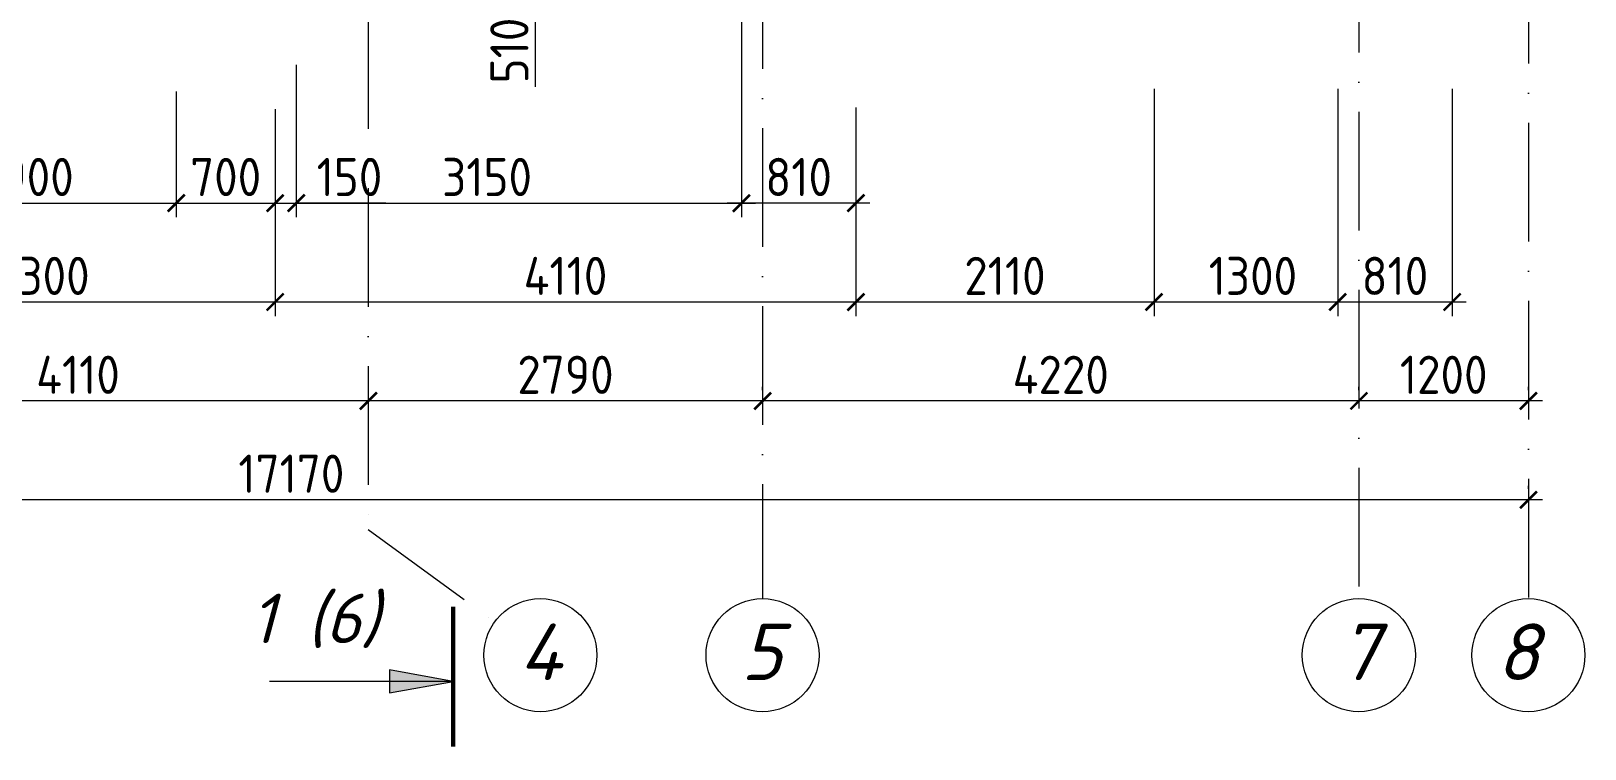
# Model space of a CAD drawing. Header units: millimetres. Extents: x 854812 to 1164625, y 589925 to 823301.
# Drawn here: x 967016 to 978013, y 684276 to 689357 of the extents above; entities that cross this region are included whole.
import ezdxf
from ezdxf.enums import TextEntityAlignment as Align

# ---------------------------------------------------------------- set-up
doc = ezdxf.new("R2010")
doc.units = ezdxf.units.MM
doc.linetypes.add('ACAD_ISO10W100', pattern=[18, 12, -3, 0, -3])
doc.linetypes.add('JIS_08_15', pattern=[17.25, 15, -0.75, 0.75, -0.75])
doc.layers.get('Defpoints').update_dxf_attribs({"color": 40})
for name, color, linetype, lineweight in [('оси', 50, 'JIS_08_15', 9), ('размеры', 215, 'Continuous', 13), ('текст', 7, 'Continuous', 13)]:
    doc.layers.add(name, color=color, linetype=linetype, lineweight=lineweight)
doc.styles.add('GOST 2.304', font='isocpeur.ttf', dxfattribs={"width": 0.9})
doc.styles.add('Isocpeur', font='isocpeui.ttf')
doc.dimstyles.new('1', dxfattribs={"dimscale": 100, "dimtxt": 2.7, "dimasz": 1.2, "dimexe": 1, "dimexo": 1, "dimgap": 0.5, "dimtad": 1, "dimdec": 0, "dimzin": 0, "dimdsep": 46, "dimtxsty": 'GOST 2.304', "dimblk": 'ARCHTICK', "dimcen": 0.09, "dimdle": 1, "dimclrd": 256, "dimclre": 256, "dimclrt": 7, "dimadec": 0, "dimazin": 0, "dimtfac": 1, "dimtdec": 0, "dimtmove": 1, "dimatfit": 3, "dimldrblk": 'ARCHTICK', "dimfxl": 100, "dimtolj": 1, "dimtzin": 0, "dimlwd": 5, "dimlwe": 5, "dimarcsym": 1})

# ---------------------------------------------------------------- blocks, each defined once
blk = doc.blocks.new('_ArchTick')
at = {"color": 0, "linetype": 'ByBlock', "const_width": 0.15}
blk.add_lwpolyline([(-0.5, -0.5), (0.5, 0.5)], dxfattribs=at)
blk = doc.blocks.new('*D129')
at = {"layer": 'Defpoints', "color": 0, "ltscale": 0.1}
for p in [(974963, 689049), (976263, 687894), (974963, 687439)]:
    blk.add_point(p, dxfattribs=at)
at = {"layer": 'размеры', "lineweight": 5, "ltscale": 0.1}
for p, q in [((974963, 688949), (974963, 687339)), ((976263, 687794), (976263, 687339)), ((976363, 687439), (974863, 687439))]:
    blk.add_line(p, q, dxfattribs=at)
at = {"layer": 'размеры', "lineweight": 5, "ltscale": 0.1, "xscale": 120, "yscale": 120, "zscale": 120, "rotation": 180}
blk.add_blockref('_ArchTick', (974963, 687439), dxfattribs=at)
at = {"layer": 'размеры', "lineweight": 5, "ltscale": 0.1, "xscale": 120, "yscale": 120, "zscale": 120}
blk.add_blockref('_ArchTick', (976263, 687439), dxfattribs=at)
at = {"layer": 'размеры', "color": 7, "ltscale": 0.1, "insert": (975663, 687624), "char_height": 270, "attachment_point": 5, "style": 'GOST 2.304'}
blk.add_mtext('\\A1;1300', dxfattribs=at)
blk = doc.blocks.new('*D130')
at = {"layer": 'Defpoints', "color": 0, "ltscale": 0.1}
for p in [(972853, 688215), (974963, 687894), (972853, 687439)]:
    blk.add_point(p, dxfattribs=at)
at = {"layer": 'размеры', "lineweight": 5, "ltscale": 0.1}
for p, q in [((972853, 688115), (972853, 687339)), ((974963, 687794), (974963, 687339)), ((975063, 687439), (972753, 687439))]:
    blk.add_line(p, q, dxfattribs=at)
at = {"layer": 'размеры', "lineweight": 5, "ltscale": 0.1, "xscale": 120, "yscale": 120, "zscale": 120, "rotation": 180}
blk.add_blockref('_ArchTick', (972853, 687439), dxfattribs=at)
at = {"layer": 'размеры', "lineweight": 5, "ltscale": 0.1, "xscale": 120, "yscale": 120, "zscale": 120}
blk.add_blockref('_ArchTick', (974963, 687439), dxfattribs=at)
at = {"layer": 'размеры', "color": 7, "ltscale": 0.1, "insert": (973908, 687624), "char_height": 270, "attachment_point": 5, "style": 'GOST 2.304'}
blk.add_mtext('\\A1;2110', dxfattribs=at)
blk = doc.blocks.new('*D131')
at = {"layer": 'Defpoints', "color": 0, "ltscale": 0.1}
for p in [(976263, 689049), (977073, 689049), (976263, 687439)]:
    blk.add_point(p, dxfattribs=at)
at = {"layer": 'размеры', "lineweight": 5, "ltscale": 0.1}
for p, q in [((976263, 688949), (976263, 687339)), ((977073, 688949), (977073, 687339)), ((977173, 687439), (976163, 687439))]:
    blk.add_line(p, q, dxfattribs=at)
at = {"layer": 'размеры', "lineweight": 5, "ltscale": 0.1, "xscale": 120, "yscale": 120, "zscale": 120, "rotation": 180}
blk.add_blockref('_ArchTick', (976263, 687439), dxfattribs=at)
at = {"layer": 'размеры', "lineweight": 5, "ltscale": 0.1, "xscale": 120, "yscale": 120, "zscale": 120}
blk.add_blockref('_ArchTick', (977073, 687439), dxfattribs=at)
at = {"layer": 'размеры', "color": 7, "ltscale": 0.1, "insert": (976668, 687624), "char_height": 270, "attachment_point": 5, "style": 'GOST 2.304'}
blk.add_mtext('\\A1;810', dxfattribs=at)
blk = doc.blocks.new('*D142')
at = {"layer": 'Defpoints', "color": 0, "lineweight": 50, "ltscale": 0.1}
for p in [(968743, 688905), (972853, 687727), (968743, 687439)]:
    blk.add_point(p, dxfattribs=at)
at = {"layer": 'размеры', "lineweight": 5, "ltscale": 0.1}
for p, q in [((968743, 688805), (968743, 687339)), ((972853, 687627), (972853, 687339)), ((972953, 687439), (968643, 687439))]:
    blk.add_line(p, q, dxfattribs=at)
at = {"layer": 'размеры', "lineweight": 5, "ltscale": 0.1, "xscale": 120, "yscale": 120, "zscale": 120, "rotation": 180}
blk.add_blockref('_ArchTick', (968743, 687439), dxfattribs=at)
at = {"layer": 'размеры', "lineweight": 5, "ltscale": 0.1, "xscale": 120, "yscale": 120, "zscale": 120}
blk.add_blockref('_ArchTick', (972853, 687439), dxfattribs=at)
at = {"layer": 'размеры', "color": 7, "ltscale": 0.1, "insert": (970798, 687624), "char_height": 270, "attachment_point": 5, "style": 'GOST 2.304'}
blk.add_mtext('\\A1;4110', dxfattribs=at)
blk = doc.blocks.new('*D143')
at = {"layer": 'Defpoints', "color": 0, "lineweight": 50, "ltscale": 0.1}
for p in [(972123, 690105), (970586, 689595), (971274, 689595)]:
    blk.add_point(p, dxfattribs=at)
at = {"layer": 'размеры', "lineweight": 5, "ltscale": 0.1}
for p, q in [((970586, 690205), (970586, 689495)), ((972023, 690105), (970486, 690105)), ((971174, 689595), (970486, 689595)), ((970586, 688962), (970586, 689595))]:
    blk.add_line(p, q, dxfattribs=at)
at = {"layer": 'размеры', "lineweight": 5, "ltscale": 0.1, "xscale": 120, "yscale": 120, "zscale": 120}
for p, rotation in [((970586, 690105), 90), ((970586, 689595), 270)]:
    blk.add_blockref('_ArchTick', p, dxfattribs=dict(at, rotation=rotation))
at = {"layer": 'размеры', "color": 7, "ltscale": 0.1, "insert": (970401, 689219), "char_height": 270, "attachment_point": 5, "rotation": 90, "style": 'GOST 2.304'}
blk.add_mtext('\\A1;510', dxfattribs=at)
blk = doc.blocks.new('*D145')
at = {"layer": 'Defpoints', "color": 0, "lineweight": 50, "ltscale": 0.1}
for p in [(972043, 688915), (972853, 688915), (972043, 688139)]:
    blk.add_point(p, dxfattribs=at)
at = {"layer": 'размеры', "lineweight": 5, "ltscale": 0.1}
for p, q in [((972043, 688815), (972043, 688039)), ((972853, 688815), (972853, 688039)), ((972953, 688139), (971943, 688139))]:
    blk.add_line(p, q, dxfattribs=at)
at = {"layer": 'размеры', "lineweight": 5, "ltscale": 0.1, "xscale": 120, "yscale": 120, "zscale": 120, "rotation": 180}
blk.add_blockref('_ArchTick', (972043, 688139), dxfattribs=at)
at = {"layer": 'размеры', "lineweight": 5, "ltscale": 0.1, "xscale": 120, "yscale": 120, "zscale": 120}
blk.add_blockref('_ArchTick', (972853, 688139), dxfattribs=at)
at = {"layer": 'размеры', "color": 7, "ltscale": 0.1, "insert": (972448, 688324), "char_height": 270, "attachment_point": 5, "style": 'GOST 2.304'}
blk.add_mtext('\\A1;810', dxfattribs=at)
blk = doc.blocks.new('*D151')
at = {"layer": 'Defpoints', "color": 0, "ltscale": 0.1}
for p in [(965443, 689610), (968743, 688320), (965443, 687439)]:
    blk.add_point(p, dxfattribs=at)
at = {"layer": 'размеры', "lineweight": 5, "ltscale": 0.1}
for p, q in [((965443, 689510), (965443, 687339)), ((968743, 688220), (968743, 687339)), ((968843, 687439), (965343, 687439))]:
    blk.add_line(p, q, dxfattribs=at)
at = {"layer": 'размеры', "lineweight": 5, "ltscale": 0.1, "xscale": 120, "yscale": 120, "zscale": 120, "rotation": 180}
blk.add_blockref('_ArchTick', (965443, 687439), dxfattribs=at)
at = {"layer": 'размеры', "lineweight": 5, "ltscale": 0.1, "xscale": 120, "yscale": 120, "zscale": 120}
blk.add_blockref('_ArchTick', (968743, 687439), dxfattribs=at)
at = {"layer": 'размеры', "color": 7, "ltscale": 0.1, "insert": (967093, 687624), "char_height": 270, "attachment_point": 5, "style": 'GOST 2.304'}
blk.add_mtext('\\A1;3300', dxfattribs=at)
blk = doc.blocks.new('*D171')
at = {"layer": 'Defpoints', "color": 0}
for p in [(976413, 686739), (976413, 686716), (977613, 686716)]:
    blk.add_point(p, dxfattribs=at)
at = {"layer": 'размеры', "lineweight": 5}
for p, q in [((977713, 686739), (976313, 686739)), ((976413, 686816), (976413, 686839)), ((977613, 686816), (977613, 686839))]:
    blk.add_line(p, q, dxfattribs=at)
at = {"layer": 'размеры', "lineweight": 5, "xscale": 120, "yscale": 120, "zscale": 120, "rotation": 180}
blk.add_blockref('_ArchTick', (976413, 686739), dxfattribs=at)
at = {"layer": 'размеры', "lineweight": 5, "xscale": 120, "yscale": 120, "zscale": 120}
blk.add_blockref('_ArchTick', (977613, 686739), dxfattribs=at)
at = {"layer": 'размеры', "color": 7, "insert": (977013, 686924), "char_height": 270, "attachment_point": 5, "style": 'GOST 2.304'}
blk.add_mtext('\\A1;1200', dxfattribs=at)
blk = doc.blocks.new('*D172')
at = {"layer": 'Defpoints', "color": 0}
for p in [(960442, 686039), (960442, 686016), (977613, 686016)]:
    blk.add_point(p, dxfattribs=at)
at = {"layer": 'размеры', "lineweight": 5}
for p, q in [((960442, 686116), (960442, 686139)), ((977613, 686116), (977613, 686139)), ((977713, 686039), (960342, 686039))]:
    blk.add_line(p, q, dxfattribs=at)
at = {"layer": 'размеры', "lineweight": 5, "xscale": 120, "yscale": 120, "zscale": 120, "rotation": 180}
blk.add_blockref('_ArchTick', (960442, 686039), dxfattribs=at)
at = {"layer": 'размеры', "lineweight": 5, "xscale": 120, "yscale": 120, "zscale": 120}
blk.add_blockref('_ArchTick', (977613, 686039), dxfattribs=at)
at = {"layer": 'размеры', "color": 7, "insert": (968858, 686224), "char_height": 270, "attachment_point": 5, "style": 'GOST 2.304'}
blk.add_mtext('\\A1;17170', dxfattribs=at)
blk = doc.blocks.new('*D176')
at = {"layer": 'Defpoints', "color": 0}
for p in [(972193, 686739), (972193, 686716), (976413, 686716)]:
    blk.add_point(p, dxfattribs=at)
at = {"layer": 'размеры', "lineweight": 5}
for p, q in [((976513, 686739), (972093, 686739)), ((972193, 686816), (972193, 686839)), ((976413, 686816), (976413, 686839))]:
    blk.add_line(p, q, dxfattribs=at)
at = {"layer": 'размеры', "lineweight": 5, "xscale": 120, "yscale": 120, "zscale": 120, "rotation": 180}
blk.add_blockref('_ArchTick', (972193, 686739), dxfattribs=at)
at = {"layer": 'размеры', "lineweight": 5, "xscale": 120, "yscale": 120, "zscale": 120}
blk.add_blockref('_ArchTick', (976413, 686739), dxfattribs=at)
at = {"layer": 'размеры', "color": 7, "insert": (974303, 686924), "char_height": 270, "attachment_point": 5, "style": 'GOST 2.304'}
blk.add_mtext('\\A1;4220', dxfattribs=at)
blk = doc.blocks.new('*D177')
at = {"layer": 'Defpoints', "color": 0}
for p in [(969403, 686739), (969403, 686716), (972193, 686716)]:
    blk.add_point(p, dxfattribs=at)
at = {"layer": 'размеры', "lineweight": 5}
for p, q in [((972293, 686739), (969303, 686739)), ((969403, 686816), (969403, 686839)), ((972193, 686816), (972193, 686839))]:
    blk.add_line(p, q, dxfattribs=at)
at = {"layer": 'размеры', "lineweight": 5, "xscale": 120, "yscale": 120, "zscale": 120, "rotation": 180}
blk.add_blockref('_ArchTick', (969403, 686739), dxfattribs=at)
at = {"layer": 'размеры', "lineweight": 5, "xscale": 120, "yscale": 120, "zscale": 120}
blk.add_blockref('_ArchTick', (972193, 686739), dxfattribs=at)
at = {"layer": 'размеры', "color": 7, "insert": (970798, 686924), "char_height": 270, "attachment_point": 5, "style": 'GOST 2.304'}
blk.add_mtext('\\A1;2790', dxfattribs=at)
blk = doc.blocks.new('*D180')
at = {"layer": 'Defpoints', "color": 0}
for p in [(965293, 686739), (965293, 686716), (969403, 686716)]:
    blk.add_point(p, dxfattribs=at)
at = {"layer": 'размеры', "lineweight": 5}
for p, q in [((969503, 686739), (965193, 686739)), ((965293, 686816), (965293, 686839)), ((969403, 686816), (969403, 686839))]:
    blk.add_line(p, q, dxfattribs=at)
at = {"layer": 'размеры', "lineweight": 5, "xscale": 120, "yscale": 120, "zscale": 120, "rotation": 180}
blk.add_blockref('_ArchTick', (965293, 686739), dxfattribs=at)
at = {"layer": 'размеры', "lineweight": 5, "xscale": 120, "yscale": 120, "zscale": 120}
blk.add_blockref('_ArchTick', (969403, 686739), dxfattribs=at)
at = {"layer": 'размеры', "color": 7, "insert": (967348, 686924), "char_height": 270, "attachment_point": 5, "style": 'GOST 2.304'}
blk.add_mtext('\\A1;4110', dxfattribs=at)
blk = doc.blocks.new('стрелка разреза')
at = {"layer": 'текст'}
h = blk.add_hatch(color=256, dxfattribs=at)
h.dxf.hatch_style = 1
h.paths.add_polyline_path([(5560, 17731), (5560, 17650), (5110, 17731), (5560, 17813)])
blk.add_lwpolyline([(5560, 17731), (5560, 17650), (5110, 17731), (5560, 17813)], close=True, dxfattribs=at)
blk.add_lwpolyline([(5110, 17731), (6410, 17731)], dxfattribs=at)
blk = doc.blocks.new('*D437')
at = {"layer": 'Defpoints', "color": 0, "ltscale": 0.1}
for p in [(966143, 689029), (968043, 689029), (968043, 688139)]:
    blk.add_point(p, dxfattribs=at)
at = {"layer": 'размеры', "lineweight": 5, "ltscale": 0.1}
for p, q in [((966143, 688929), (966143, 688039)), ((968043, 688929), (968043, 688039)), ((966043, 688139), (968143, 688139))]:
    blk.add_line(p, q, dxfattribs=at)
at = {"layer": 'размеры', "lineweight": 5, "ltscale": 0.1, "xscale": 120, "yscale": 120, "zscale": 120, "rotation": 180}
blk.add_blockref('_ArchTick', (966143, 688139), dxfattribs=at)
at = {"layer": 'размеры', "lineweight": 5, "ltscale": 0.1, "xscale": 120, "yscale": 120, "zscale": 120}
blk.add_blockref('_ArchTick', (968043, 688139), dxfattribs=at)
at = {"layer": 'размеры', "color": 7, "ltscale": 0.1, "insert": (967001, 688324), "char_height": 270, "attachment_point": 5, "style": 'GOST 2.304'}
blk.add_mtext('\\A1;1900', dxfattribs=at)
blk = doc.blocks.new('*D438')
at = {"layer": 'Defpoints', "color": 0, "ltscale": 0.1}
for p in [(968043, 688774), (968743, 688624), (968743, 688139)]:
    blk.add_point(p, dxfattribs=at)
at = {"layer": 'размеры', "lineweight": 5, "ltscale": 0.1}
for p, q in [((968043, 688674), (968043, 688039)), ((968743, 688524), (968743, 688039)), ((967943, 688139), (968843, 688139))]:
    blk.add_line(p, q, dxfattribs=at)
at = {"layer": 'размеры', "lineweight": 5, "ltscale": 0.1, "xscale": 120, "yscale": 120, "zscale": 120, "rotation": 180}
blk.add_blockref('_ArchTick', (968043, 688139), dxfattribs=at)
at = {"layer": 'размеры', "lineweight": 5, "ltscale": 0.1, "xscale": 120, "yscale": 120, "zscale": 120}
blk.add_blockref('_ArchTick', (968743, 688139), dxfattribs=at)
at = {"layer": 'размеры', "color": 7, "ltscale": 0.1, "insert": (968393, 688324), "char_height": 270, "attachment_point": 5, "style": 'GOST 2.304'}
blk.add_mtext('\\A1;700', dxfattribs=at)
blk = doc.blocks.new('*D486')
at = {"layer": 'Defpoints', "color": 0, "lineweight": 50, "ltscale": 0.1}
for p in [(972043, 689595), (968893, 689218), (972043, 688139)]:
    blk.add_point(p, dxfattribs=at)
at = {"layer": 'размеры', "lineweight": 5, "ltscale": 0.1}
for p, q in [((972043, 689495), (972043, 688039)), ((968893, 689118), (968893, 688039)), ((968793, 688139), (972143, 688139))]:
    blk.add_line(p, q, dxfattribs=at)
at = {"layer": 'размеры', "lineweight": 5, "ltscale": 0.1, "xscale": 120, "yscale": 120, "zscale": 120, "rotation": 180}
blk.add_blockref('_ArchTick', (968893, 688139), dxfattribs=at)
at = {"layer": 'размеры', "lineweight": 5, "ltscale": 0.1, "xscale": 120, "yscale": 120, "zscale": 120}
blk.add_blockref('_ArchTick', (972043, 688139), dxfattribs=at)
at = {"layer": 'размеры', "color": 7, "ltscale": 0.1, "insert": (970243, 688324), "char_height": 270, "attachment_point": 5, "style": 'GOST 2.304'}
blk.add_mtext('\\A1;3150', dxfattribs=at)
blk = doc.blocks.new('*D487')
at = {"layer": 'Defpoints', "color": 0, "ltscale": 0.1}
for p in [(968743, 688624), (968893, 688624), (968893, 688139)]:
    blk.add_point(p, dxfattribs=at)
at = {"layer": 'размеры', "lineweight": 5, "ltscale": 0.1}
for p, q in [((968743, 688524), (968743, 688039)), ((968893, 688524), (968893, 688039)), ((968643, 688139), (968993, 688139)), ((969526, 688139), (968893, 688139))]:
    blk.add_line(p, q, dxfattribs=at)
at = {"layer": 'размеры', "lineweight": 5, "ltscale": 0.1, "xscale": 120, "yscale": 120, "zscale": 120, "rotation": 180}
blk.add_blockref('_ArchTick', (968743, 688139), dxfattribs=at)
at = {"layer": 'размеры', "lineweight": 5, "ltscale": 0.1, "xscale": 120, "yscale": 120, "zscale": 120}
blk.add_blockref('_ArchTick', (968893, 688139), dxfattribs=at)
at = {"layer": 'размеры', "color": 7, "ltscale": 0.1, "insert": (969269, 688324), "char_height": 270, "attachment_point": 5, "style": 'GOST 2.304'}
blk.add_mtext('\\A1;150', dxfattribs=at)

msp = doc.modelspace()

# ---------------------------------------------------------------- linework, layer by layer
at = {"layer": 'оси', "color": 7, "linetype": 'ACAD_ISO10W100', "ltscale": 70}
for p, q in [((977612.5, 710130), (977612.5, 685339.5)), ((976412.5, 692565.1), (976412.5, 685339.5)), ((972192.5, 691190.8), (972192.5, 685339.5)), ((969402.5, 690765.1), (969402.5, 685828.5)), ((969402.5, 685828.5), (970297.2, 685175.4))]:
    msp.add_line(p, q, dxfattribs=at)
at = {"layer": 'текст', "color": 7, "const_width": 30}
msp.add_lwpolyline([(970002.5, 685282.4), (970002.5, 684290.9)], dxfattribs=at)
at = {"layer": 'текст', "color": 7}
for centre in [(970620.3, 684939.5), (972192.5, 684939.5), (976412.5, 684939.5), (977612.5, 684939.5)]:
    msp.add_circle(centre, 400, dxfattribs=at)

# ---------------------------------------------------------------- block references
at = {"layer": 'текст', "color": 7, "xscale": -0.9989999999525025, "yscale": 0.9989999999816064, "zscale": 0.999}
msp.add_blockref('стрелка разреза', (975107.5, 667040.4), dxfattribs=at)

# ---------------------------------------------------------------- texts
at = {"layer": 'текст', "color": 7, "style": 'Isocpeur'}
msp.add_text('1 (6)', height=350, dxfattribs=at).set_placement((968567.3, 685024.9))
for s, p in [('4', (970619.1, 684763.1)), ('5', (972185, 684763.1)), ('7', (976411.4, 684763.1)), ('8', (977537.4, 684763.1))]:
    msp.add_text(s, height=400, dxfattribs=at).set_placement(p, align=Align.CENTER)

# ---------------------------------------------------------------- dimensions: what is measured, and where the dimension line sits
at = {"layer": 'размеры', "ltscale": 0.1}
for base, p1, p2, angle, picture, middle in [((970586.1, 689595.1), (972123.4, 690105.1), (971273.7, 689595.1), 90, '*D143', (970586.1, 689218.5)), ((974962.5, 687439.5), (976262.5, 687894), (974962.5, 689048.6), 180, '*D129', (975662.5, 687439.5))]:
    dim = msp.add_linear_dim(base=base, p1=p1, p2=p2, angle=angle, dimstyle='1', dxfattribs=at)
    dim.commit()
    dim.dimension.update_dxf_attribs({"geometry": picture, "text_midpoint": middle, "dimtype": 160})
for base, p1, p2, picture, middle in [((965442.6, 687439.5), (968742.5, 688319.9), (965442.6, 689609.9), '*D151', (967092.6, 687624.5)), ((976262.5, 687439.5), (977072.5, 689048.6), (976262.5, 689048.6), '*D131', (976667.5, 687624.5)), ((968742.5, 687439.5), (972852.5, 687727.3), (968742.5, 688905.2), '*D142', (970797.5, 687624.5)), ((972042.5, 688139.5), (972852.5, 688915.2), (972042.5, 688915.2), '*D145', (972447.5, 688324.5))]:
    dim = msp.add_linear_dim(base=base, p1=p1, p2=p2, angle=180, dimstyle='1', dxfattribs=at)
    dim.commit()
    dim.dimension.update_dxf_attribs({"geometry": picture, "text_midpoint": middle})
for base, p1, p2, picture, middle in [((972042.5, 688139.5), (968892.5, 689218), (972042.5, 689595.1), '*D486', (970242.7, 688139.5)), ((968042.5, 688139.5), (966142.5, 689028.6), (968042.5, 689028.6), '*D437', (967000.8, 688139.5)), ((968892.5, 688139.5), (968742.5, 688623.6), (968892.5, 688623.6), '*D487', (969269.1, 688139.5))]:
    dim = msp.add_linear_dim(base=base, p1=p1, p2=p2, dimstyle='1', dxfattribs=at)
    dim.commit()
    dim.dimension.update_dxf_attribs({"geometry": picture, "text_midpoint": middle, "dimtype": 160})
dim = msp.add_linear_dim(base=(968742.5, 688139.5), p1=(968042.5, 688773.6), p2=(968742.5, 688623.6), dimstyle='1', dxfattribs=at)
dim.commit()
dim.dimension.update_dxf_attribs({"geometry": '*D438', "text_midpoint": (968392.5, 688324.5)})
dim = msp.add_linear_dim(base=(972852.5, 687439.5), p1=(974962.5, 687894), p2=(972852.5, 688215.2), angle=180, dimstyle='1', override={"dimtmove": 1}, dxfattribs=at)
dim.commit()
dim.dimension.update_dxf_attribs({"geometry": '*D130', "text_midpoint": (973907.5, 687624.5)})
at = {"layer": 'размеры'}
for base, p1, p2, picture, middle in [((965292.6, 686739.5), (969402.5, 686716.3), (965292.6, 686716.3), '*D180', (967347.6, 686924.5)), ((969402.5, 686739.5), (972192.5, 686716.3), (969402.5, 686716.3), '*D177', (970797.5, 686924.5)), ((972192.5, 686739.5), (976412.5, 686716.3), (972192.5, 686716.3), '*D176', (974302.5, 686924.5)), ((976412.5, 686739.5), (977612.5, 686716.3), (976412.5, 686716.3), '*D171', (977012.5, 686924.5))]:
    dim = msp.add_linear_dim(base=base, p1=p1, p2=p2, angle=180, dimstyle='1', dxfattribs=at)
    dim.commit()
    dim.dimension.update_dxf_attribs({"geometry": picture, "text_midpoint": middle})
dim = msp.add_linear_dim(base=(960442.5, 686039.5), p1=(977612.5, 686016.3), p2=(960442.5, 686016.3), angle=180, dimstyle='1', dxfattribs=at)
dim.commit()
dim.dimension.update_dxf_attribs({"geometry": '*D172', "text_midpoint": (968858.3, 686039.5), "dimtype": 160})

doc.saveas('drawing.dxf')
